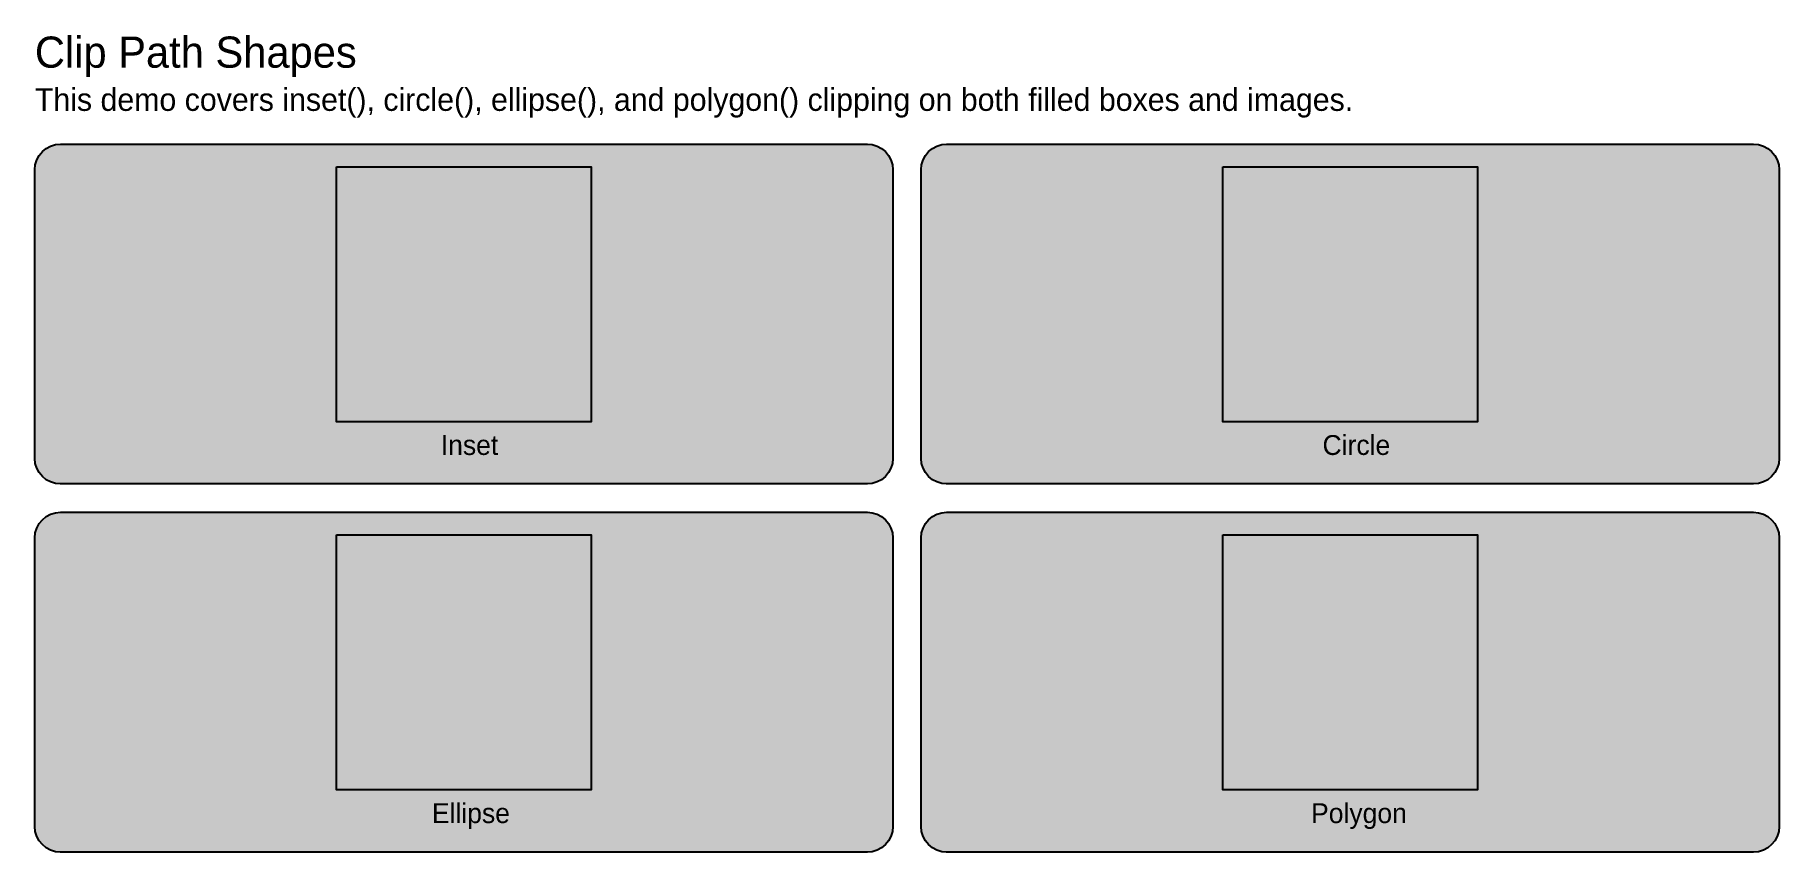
# Model space of a CAD drawing. Extents: x 24 to 1256, y 24 to 601.
import ezdxf

# ---------------------------------------------------------------- set-up
doc = ezdxf.new("R2010")
doc.units = 0

msp = doc.modelspace()

# ---------------------------------------------------------------- hatches: boundary and pattern name
at = {"true_color": 0xffffff}
for points in [[(42, 524), (612, 524), (612, 524), (615.5, 523.7), (618.9, 522.6), (622, 521), (624.7, 518.7), (627, 516), (628.6, 512.9), (629.7, 509.5), (630, 506), (630, 302), (630, 302), (629.7, 298.5), (628.6, 295.1), (627, 292), (624.7, 289.3), (622, 287), (618.9, 285.4), (615.5, 284.3), (612, 284), (42, 284), (42, 284), (38.5, 284.3), (35.1, 285.4), (32, 287), (29.3, 289.3), (27, 292), (25.4, 295.1), (24.3, 298.5), (24, 302), (24, 506), (24, 506), (24.3, 509.5), (25.4, 512.9), (27, 516), (29.3, 518.7), (32, 521), (35.1, 522.6), (38.5, 523.7), (42, 524)], [(668, 524), (1238, 524), (1238, 524), (1241.5, 523.7), (1244.9, 522.6), (1248, 521), (1250.7, 518.7), (1253, 516), (1254.6, 512.9), (1255.7, 509.5), (1256, 506), (1256, 302), (1256, 302), (1255.7, 298.5), (1254.6, 295.1), (1253, 292), (1250.7, 289.3), (1248, 287), (1244.9, 285.4), (1241.5, 284.3), (1238, 284), (668, 284), (668, 284), (664.5, 284.3), (661.1, 285.4), (658, 287), (655.3, 289.3), (653, 292), (651.4, 295.1), (650.3, 298.5), (650, 302), (650, 506), (650, 506), (650.3, 509.5), (651.4, 512.9), (653, 516), (655.3, 518.7), (658, 521), (661.1, 522.6), (664.5, 523.7), (668, 524)], [(42, 264), (612, 264), (612, 264), (615.5, 263.7), (618.9, 262.6), (622, 261), (624.7, 258.7), (627, 256), (628.6, 252.9), (629.7, 249.5), (630, 246), (630, 42), (630, 42), (629.7, 38.5), (628.6, 35.1), (627, 32), (624.7, 29.3), (622, 27), (618.9, 25.4), (615.5, 24.3), (612, 24), (42, 24), (42, 24), (38.5, 24.3), (35.1, 25.4), (32, 27), (29.3, 29.3), (27, 32), (25.4, 35.1), (24.3, 38.5), (24, 42), (24, 246), (24, 246), (24.3, 249.5), (25.4, 252.9), (27, 256), (29.3, 258.7), (32, 261), (35.1, 262.6), (38.5, 263.7), (42, 264)], [(668, 264), (1238, 264), (1238, 264), (1241.5, 263.7), (1244.9, 262.6), (1248, 261), (1250.7, 258.7), (1253, 256), (1254.6, 252.9), (1255.7, 249.5), (1256, 246), (1256, 42), (1256, 42), (1255.7, 38.5), (1254.6, 35.1), (1253, 32), (1250.7, 29.3), (1248, 27), (1244.9, 25.4), (1241.5, 24.3), (1238, 24), (668, 24), (668, 24), (664.5, 24.3), (661.1, 25.4), (658, 27), (655.3, 29.3), (653, 32), (651.4, 35.1), (650.3, 38.5), (650, 42), (650, 246), (650, 246), (650.3, 249.5), (651.4, 252.9), (653, 256), (655.3, 258.7), (658, 261), (661.1, 262.6), (664.5, 263.7), (668, 264)]]:
    msp.add_hatch(color=256, dxfattribs=at).paths.add_polyline_path(points, flags=0)
at = {"true_color": 0xef4444}
msp.add_hatch(color=256, dxfattribs=at).paths.add_polyline_path([(237, 508), (417, 508), (417, 328), (237, 328)], flags=0)
at = {"true_color": 0x3b82f6}
msp.add_hatch(color=256, dxfattribs=at).paths.add_polyline_path([(863, 508), (1043, 508), (1043, 328), (863, 328)], flags=0)

# ---------------------------------------------------------------- linework, layer by layer
at = {"true_color": 0xffffff}
for points in [[(42, 524), (612, 524), (612, 524), (615.5, 523.7), (618.9, 522.6), (622, 521), (624.7, 518.7), (627, 516), (628.6, 512.9), (629.7, 509.5), (630, 506), (630, 302), (630, 302), (629.7, 298.5), (628.6, 295.1), (627, 292), (624.7, 289.3), (622, 287), (618.9, 285.4), (615.5, 284.3), (612, 284), (42, 284), (42, 284), (38.5, 284.3), (35.1, 285.4), (32, 287), (29.3, 289.3), (27, 292), (25.4, 295.1), (24.3, 298.5), (24, 302), (24, 506), (24, 506), (24.3, 509.5), (25.4, 512.9), (27, 516), (29.3, 518.7), (32, 521), (35.1, 522.6), (38.5, 523.7), (42, 524)], [(668, 524), (1238, 524), (1238, 524), (1241.5, 523.7), (1244.9, 522.6), (1248, 521), (1250.7, 518.7), (1253, 516), (1254.6, 512.9), (1255.7, 509.5), (1256, 506), (1256, 302), (1256, 302), (1255.7, 298.5), (1254.6, 295.1), (1253, 292), (1250.7, 289.3), (1248, 287), (1244.9, 285.4), (1241.5, 284.3), (1238, 284), (668, 284), (668, 284), (664.5, 284.3), (661.1, 285.4), (658, 287), (655.3, 289.3), (653, 292), (651.4, 295.1), (650.3, 298.5), (650, 302), (650, 506), (650, 506), (650.3, 509.5), (651.4, 512.9), (653, 516), (655.3, 518.7), (658, 521), (661.1, 522.6), (664.5, 523.7), (668, 524)], [(42, 264), (612, 264), (612, 264), (615.5, 263.7), (618.9, 262.6), (622, 261), (624.7, 258.7), (627, 256), (628.6, 252.9), (629.7, 249.5), (630, 246), (630, 42), (630, 42), (629.7, 38.5), (628.6, 35.1), (627, 32), (624.7, 29.3), (622, 27), (618.9, 25.4), (615.5, 24.3), (612, 24), (42, 24), (42, 24), (38.5, 24.3), (35.1, 25.4), (32, 27), (29.3, 29.3), (27, 32), (25.4, 35.1), (24.3, 38.5), (24, 42), (24, 246), (24, 246), (24.3, 249.5), (25.4, 252.9), (27, 256), (29.3, 258.7), (32, 261), (35.1, 262.6), (38.5, 263.7), (42, 264)], [(668, 264), (1238, 264), (1238, 264), (1241.5, 263.7), (1244.9, 262.6), (1248, 261), (1250.7, 258.7), (1253, 256), (1254.6, 252.9), (1255.7, 249.5), (1256, 246), (1256, 42), (1256, 42), (1255.7, 38.5), (1254.6, 35.1), (1253, 32), (1250.7, 29.3), (1248, 27), (1244.9, 25.4), (1241.5, 24.3), (1238, 24), (668, 24), (668, 24), (664.5, 24.3), (661.1, 25.4), (658, 27), (655.3, 29.3), (653, 32), (651.4, 35.1), (650.3, 38.5), (650, 42), (650, 246), (650, 246), (650.3, 249.5), (651.4, 252.9), (653, 256), (655.3, 258.7), (658, 261), (661.1, 262.6), (664.5, 263.7), (668, 264)]]:
    msp.add_lwpolyline(points, close=True, dxfattribs=at)
at = {"true_color": 0x0f172a}
for points in [[(237, 508), (417, 508), (417, 328), (237, 328)], [(863, 508), (1043, 508), (1043, 328), (863, 328)], [(237, 248), (417, 248), (417, 68), (237, 68)], [(863, 248), (1043, 248), (1043, 68), (863, 68)]]:
    msp.add_lwpolyline(points, close=True, dxfattribs=at)

# ---------------------------------------------------------------- texts
at = {"true_color": 0x000000}
for s, height, p in [('Clip Path Shapes', 22, (24, 578)), ('Inset', 14, (310.7, 304.5)), ('Circle', 14, (933.5, 304.5)), ('Ellipse', 14, (304.4, 44.5)), ('Polygon', 14, (925.4, 44.5))]:
    msp.add_text(s, height=height, dxfattribs=at).set_placement(p)
at = {"true_color": 0x475569}
msp.add_text('This demo covers inset(), circle(), ellipse(), and polygon() clipping on both filled boxes and images.', height=16, dxfattribs=at).set_placement((24, 547.5))

doc.saveas('drawing.dxf')
